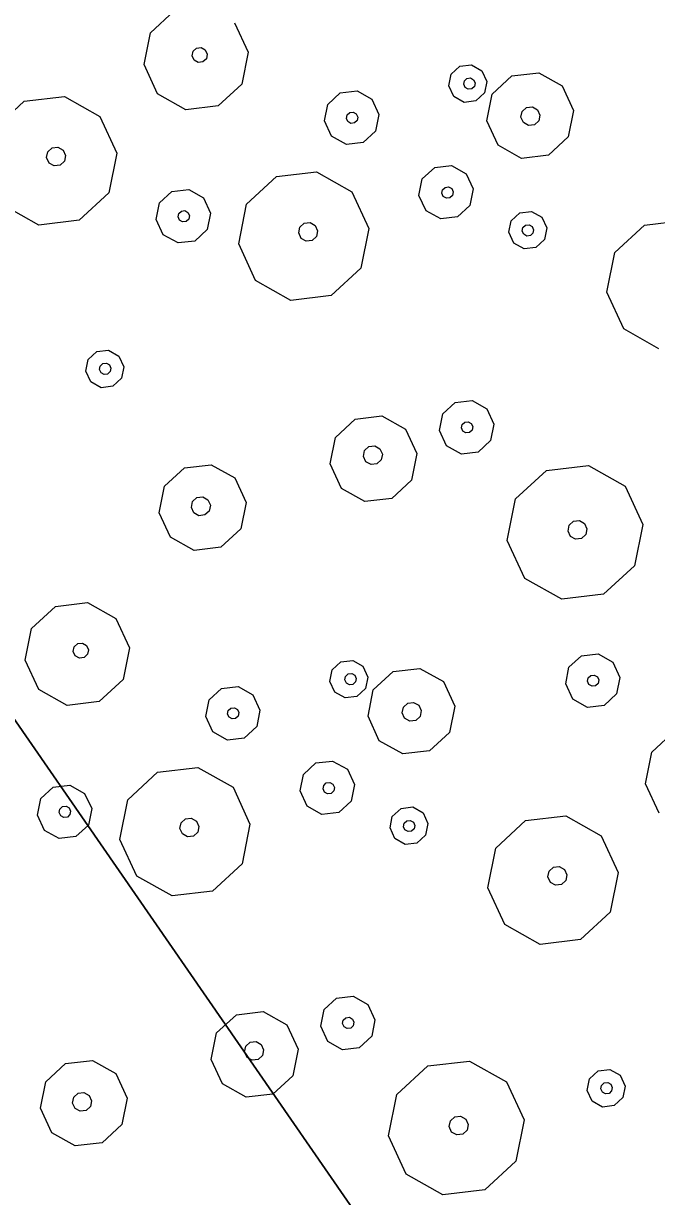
# Model space of a CAD drawing. Header units: metres. Extents: x -2858 to 512, y -1995 to 1252.
# Drawn here: x -554.184 to -552.328, y 396.037 to 399.476 of the extents above; entities that cross this region are included whole.
import ezdxf
from ezdxf.enums import TextEntityAlignment as Align
from ezdxf.lldxf.tags import DXFTag

# ---------------------------------------------------------------- set-up
doc = ezdxf.new("R2010")
doc.units = ezdxf.units.M
doc.layers.add('Calque commun', color=7, linetype='Continuous')
doc.layers.add('Textes', color=7, linetype='Continuous')
doc.styles.add('Arial23', font='arial.ttf', dxfattribs={"height": 0.589851})
tags = doc.linetypes.add('HIDDENX2', pattern=[0.75, 0.5, -0.25]).pattern_tags.tags
tags[6:7] = [DXFTag(74, 4), DXFTag(75, 0), DXFTag(340, '0'), DXFTag(46, 1.0), DXFTag(50, 0.0), DXFTag(44, 0.0), DXFTag(45, 0.0)]
tags[4:5] = [DXFTag(74, 4), DXFTag(75, 0), DXFTag(340, '0'), DXFTag(46, 1.0), DXFTag(50, 0.0), DXFTag(44, 0.0), DXFTag(45, 0.0)]

# ---------------------------------------------------------------- blocks, each defined once
blk = doc.blocks.new('pattern')
at = {"layer": 'Calque commun', "color": 54, "linetype": 'Continuous', "lineweight": 9}
for p, q in [((67.6431, 80.4601), (67.6729, 80.4777)), ((67.6729, 80.4777), (67.7074, 80.4745)), ((67.7074, 80.4745), (67.7333, 80.4516)), ((67.6293, 80.4284), (67.6431, 80.4601)), ((67.6712, 80.4351), (67.6802, 80.4403)), ((67.6802, 80.4403), (67.6905, 80.4394)), ((67.6905, 80.4394), (67.6983, 80.4325)), ((67.7333, 80.4516), (67.7408, 80.4178)), ((67.6369, 80.3946), (67.6293, 80.4284)), ((67.6671, 80.4255), (67.6712, 80.4351)), ((67.6694, 80.4154), (67.6671, 80.4255)), ((67.6772, 80.4085), (67.6694, 80.4154)), ((67.6875, 80.4075), (67.6772, 80.4085)), ((67.6964, 80.4128), (67.6875, 80.4075)), ((67.7006, 80.4224), (67.6964, 80.4128)), ((67.6983, 80.4325), (67.7006, 80.4224)), ((67.7408, 80.4178), (67.7271, 80.386)), ((67.6628, 80.3717), (67.6369, 80.3946)), ((67.6973, 80.3684), (67.6628, 80.3717)), ((67.7271, 80.386), (67.6973, 80.3684)), ((67.9148, 80.3058), (68.0213, 80.3686)), ((68.0213, 80.3686), (68.1443, 80.3569)), ((68.1443, 80.3569), (68.237, 80.2751)), ((67.8656, 80.1924), (67.9148, 80.3058)), ((68.237, 80.2751), (68.2638, 80.1545)), ((68.0337, 80.1925), (68.0486, 80.2013)), ((68.0486, 80.2013), (68.0659, 80.1997)), ((68.0659, 80.1997), (68.0788, 80.1882)), ((67.8925, 80.0717), (67.8656, 80.1924)), ((68.0269, 80.1767), (68.0337, 80.1925)), ((68.0306, 80.1598), (68.0269, 80.1767)), ((68.0826, 80.1713), (68.0757, 80.1555)), ((68.0788, 80.1882), (68.0826, 80.1713)), ((68.0436, 80.1483), (68.0306, 80.1598)), ((68.0608, 80.1467), (68.0436, 80.1483)), ((68.0757, 80.1555), (68.0608, 80.1467)), ((68.2638, 80.1545), (68.2147, 80.0411)), ((67.1903, 80.0272), (67.2925, 80.0875)), ((67.2925, 80.0875), (67.4106, 80.0762)), ((67.4106, 80.0762), (67.4996, 79.9977)), ((67.9852, 79.9899), (67.8925, 80.0717)), ((67.1431, 79.9183), (67.1903, 80.0272)), ((68.2147, 80.0411), (68.1082, 79.9782)), ((66.9809, 80.0009), (66.9431, 79.9138)), ((67.4996, 79.9977), (67.5254, 79.8819)), ((68.1082, 79.9782), (67.9852, 79.9899)), ((67.2953, 79.92), (67.3102, 79.9287)), ((67.3102, 79.9287), (67.3274, 79.9271)), ((67.3274, 79.9271), (67.3404, 79.9157)), ((66.9431, 79.9138), (66.8613, 79.8655)), ((67.1689, 79.8025), (67.1431, 79.9183)), ((67.2884, 79.9041), (67.2953, 79.92)), ((67.2922, 79.8872), (67.2884, 79.9041)), ((67.3052, 79.8757), (67.2922, 79.8872)), ((67.3442, 79.8988), (67.3373, 79.8829)), ((67.3404, 79.9157), (67.3442, 79.8988)), ((66.8613, 79.8655), (66.7668, 79.8745)), ((67.3224, 79.8741), (67.3052, 79.8757)), ((67.3373, 79.8829), (67.3224, 79.8741)), ((67.5254, 79.8819), (67.4782, 79.773)), ((67.2579, 79.7239), (67.1689, 79.8025)), ((67.9675, 79.7389), (67.9872, 79.7842)), ((67.9872, 79.7842), (68.0298, 79.8094)), ((68.0298, 79.8094), (68.079, 79.8047)), ((68.079, 79.8047), (68.1161, 79.772)), ((67.4782, 79.773), (67.376, 79.7127)), ((68.1161, 79.772), (68.1268, 79.7237)), ((67.376, 79.7127), (67.2579, 79.7239)), ((67.9783, 79.6906), (67.9675, 79.7389)), ((68.0297, 79.7338), (68.0339, 79.7433)), ((68.032, 79.7236), (68.0297, 79.7338)), ((68.0398, 79.7167), (68.032, 79.7236)), ((68.0339, 79.7433), (68.0428, 79.7486)), ((68.0501, 79.7158), (68.0398, 79.7167)), ((68.0428, 79.7486), (68.0531, 79.7476)), ((68.0591, 79.721), (68.0501, 79.7158)), ((68.0531, 79.7476), (68.0609, 79.7407)), ((68.0632, 79.7306), (68.0591, 79.721)), ((68.0609, 79.7407), (68.0632, 79.7306)), ((68.1268, 79.7237), (68.1072, 79.6783)), ((68.0154, 79.6579), (67.9783, 79.6906)), ((68.2023, 79.6739), (68.2704, 79.7141)), ((68.2704, 79.7141), (68.3491, 79.7066)), ((68.3491, 79.7066), (68.4084, 79.6542)), ((66.741, 79.6044), (66.7607, 79.6498)), ((66.7607, 79.6498), (66.8033, 79.6749)), ((66.8033, 79.6749), (66.8525, 79.6702)), ((66.8525, 79.6702), (66.8895, 79.6375)), ((68.0646, 79.6532), (68.0154, 79.6579)), ((68.1072, 79.6783), (68.0646, 79.6532)), ((68.1708, 79.6013), (68.2023, 79.6739)), ((68.4084, 79.6542), (68.4256, 79.577)), ((66.8073, 79.6088), (66.8163, 79.6141)), ((66.8163, 79.6141), (66.8266, 79.6131)), ((66.8266, 79.6131), (66.8344, 79.6063)), ((66.8895, 79.6375), (66.9003, 79.5893)), ((66.7518, 79.5562), (66.741, 79.6044)), ((66.8032, 79.5993), (66.8073, 79.6088)), ((66.8055, 79.5892), (66.8032, 79.5993)), ((66.8132, 79.5823), (66.8055, 79.5892)), ((66.8236, 79.5813), (66.8132, 79.5823)), ((66.8325, 79.5866), (66.8236, 79.5813)), ((66.8367, 79.5961), (66.8325, 79.5866)), ((66.8344, 79.6063), (66.8367, 79.5961)), ((66.9003, 79.5893), (66.8806, 79.5439)), ((68.188, 79.5241), (68.1708, 79.6013)), ((68.2638, 79.5839), (68.2707, 79.5998)), ((68.2675, 79.567), (68.2638, 79.5839)), ((68.2707, 79.5998), (68.2856, 79.6086)), ((68.2856, 79.6086), (68.3028, 79.607)), ((68.3028, 79.607), (68.3158, 79.5955)), ((68.3195, 79.5786), (68.3127, 79.5627)), ((68.3158, 79.5955), (68.3195, 79.5786)), ((68.4256, 79.577), (68.3942, 79.5044)), ((66.7888, 79.5234), (66.7518, 79.5562)), ((66.8806, 79.5439), (66.8381, 79.5188)), ((68.2805, 79.5556), (68.2675, 79.567)), ((68.2978, 79.5539), (68.2805, 79.5556)), ((68.3127, 79.5627), (68.2978, 79.5539)), ((66.8381, 79.5188), (66.7888, 79.5234)), ((67.4412, 79.4845), (67.455, 79.5162)), ((67.455, 79.5162), (67.4848, 79.5338)), ((67.4848, 79.5338), (67.5193, 79.5305)), ((67.5193, 79.5305), (67.5452, 79.5076)), ((68.2473, 79.4717), (68.188, 79.5241)), ((67.4488, 79.4507), (67.4412, 79.4845)), ((67.4807, 79.4817), (67.4848, 79.4912)), ((67.4829, 79.4716), (67.4807, 79.4817)), ((67.4848, 79.4912), (67.4937, 79.4965)), ((67.4937, 79.4965), (67.5041, 79.4955)), ((67.5041, 79.4955), (67.5119, 79.4887)), ((67.5141, 79.4785), (67.51, 79.469)), ((67.5119, 79.4887), (67.5141, 79.4785)), ((67.5527, 79.4738), (67.539, 79.4421)), ((67.5452, 79.5076), (67.5527, 79.4738)), ((68.3942, 79.5044), (68.326, 79.4642)), ((66.3816, 79.4006), (66.4881, 79.4634)), ((66.4881, 79.4634), (66.6111, 79.4517)), ((66.6111, 79.4517), (66.7038, 79.3699)), ((67.4747, 79.4278), (67.4488, 79.4507)), ((67.4907, 79.4647), (67.4829, 79.4716)), ((67.5011, 79.4637), (67.4907, 79.4647)), ((67.51, 79.469), (67.5011, 79.4637)), ((67.539, 79.4421), (67.5092, 79.4245)), ((68.326, 79.4642), (68.2473, 79.4717)), ((67.5092, 79.4245), (67.4747, 79.4278)), ((68.6428, 79.3963), (68.711, 79.4365)), ((68.711, 79.4365), (68.7897, 79.429)), ((68.7897, 79.429), (68.849, 79.3767)), ((66.3325, 79.2872), (66.3816, 79.4006)), ((67.1463, 79.3452), (67.2144, 79.3854)), ((67.2144, 79.3854), (67.2931, 79.3779)), ((67.2931, 79.3779), (67.3524, 79.3255)), ((68.6114, 79.3237), (68.6428, 79.3963)), ((68.849, 79.3767), (68.8662, 79.2994)), ((66.7038, 79.3699), (66.7307, 79.2493)), ((67.1148, 79.2726), (67.1463, 79.3452)), ((67.3524, 79.3255), (67.3696, 79.2483)), ((67.514, 79.2795), (67.5566, 79.3047)), ((67.5566, 79.3047), (67.6058, 79.3)), ((68.6286, 79.2465), (68.6114, 79.3237)), ((68.7118, 79.3079), (68.7187, 79.3238)), ((68.7156, 79.291), (68.7118, 79.3079)), ((68.7187, 79.3238), (68.7336, 79.3326)), ((68.7336, 79.3326), (68.7508, 79.3309)), ((68.7508, 79.3309), (68.7638, 79.3195)), ((68.7675, 79.3026), (68.7607, 79.2867)), ((68.7638, 79.3195), (68.7675, 79.3026)), ((66.3594, 79.1665), (66.3325, 79.2872)), ((66.4937, 79.2715), (66.5006, 79.2873)), ((66.4975, 79.2546), (66.4937, 79.2715)), ((66.5006, 79.2873), (66.5155, 79.2961)), ((66.5155, 79.2961), (66.5327, 79.2945)), ((66.5327, 79.2945), (66.5457, 79.2831)), ((66.5457, 79.2831), (66.5494, 79.2662)), ((67.132, 79.1954), (67.1148, 79.2726)), ((67.215, 79.2649), (67.2219, 79.2808)), ((67.2219, 79.2808), (67.2368, 79.2896)), ((67.2368, 79.2896), (67.254, 79.2879)), ((67.254, 79.2879), (67.267, 79.2765)), ((67.267, 79.2765), (67.2708, 79.2596)), ((67.4943, 79.2342), (67.514, 79.2795)), ((67.6058, 79.3), (67.6429, 79.2673)), ((67.6429, 79.2673), (67.6536, 79.219)), ((68.7285, 79.2795), (68.7156, 79.291)), ((68.7458, 79.2779), (68.7285, 79.2795)), ((68.7607, 79.2867), (68.7458, 79.2779)), ((68.8662, 79.2994), (68.8347, 79.2269)), ((66.5104, 79.2431), (66.4975, 79.2546)), ((66.5276, 79.2415), (66.5104, 79.2431)), ((66.5425, 79.2503), (66.5276, 79.2415)), ((66.5494, 79.2662), (66.5425, 79.2503)), ((66.7307, 79.2493), (66.6815, 79.1359)), ((67.2188, 79.248), (67.215, 79.2649)), ((67.2318, 79.2366), (67.2188, 79.248)), ((67.249, 79.2349), (67.2318, 79.2366)), ((67.2639, 79.2437), (67.249, 79.2349)), ((67.2708, 79.2596), (67.2639, 79.2437)), ((67.3696, 79.2483), (67.3382, 79.1757)), ((67.5051, 79.1859), (67.4943, 79.2342)), ((67.5552, 79.232), (67.5594, 79.2415)), ((67.5594, 79.2415), (67.5683, 79.2468)), ((67.5683, 79.2468), (67.5786, 79.2458)), ((67.5786, 79.2458), (67.5864, 79.2389)), ((67.5864, 79.2389), (67.5887, 79.2288)), ((68.6879, 79.1942), (68.6286, 79.2465)), ((67.5575, 79.2218), (67.5552, 79.232)), ((67.5653, 79.215), (67.5575, 79.2218)), ((67.5756, 79.214), (67.5653, 79.215)), ((67.5845, 79.2193), (67.5756, 79.214)), ((67.5887, 79.2288), (67.5845, 79.2193)), ((67.6536, 79.219), (67.6339, 79.1736)), ((68.8347, 79.2269), (68.7666, 79.1866)), ((66.452, 79.0847), (66.3594, 79.1665)), ((67.1913, 79.143), (67.132, 79.1954)), ((67.3382, 79.1757), (67.2701, 79.1355)), ((67.5421, 79.1532), (67.5051, 79.1859)), ((67.6339, 79.1736), (67.5914, 79.1485)), ((67.8044, 79.1287), (67.9066, 79.1891)), ((67.9066, 79.1891), (68.0247, 79.1778)), ((68.0247, 79.1778), (68.1136, 79.0993)), ((68.7666, 79.1866), (68.6879, 79.1942)), ((66.6815, 79.1359), (66.5751, 79.073)), ((67.2701, 79.1355), (67.1913, 79.143)), ((67.5914, 79.1485), (67.5421, 79.1532)), ((67.2388, 79.0669), (67.2526, 79.0987)), ((67.2526, 79.0987), (67.2824, 79.1163)), ((67.2824, 79.1163), (67.3169, 79.113)), ((67.3169, 79.113), (67.3428, 79.0901)), ((67.7572, 79.0199), (67.8044, 79.1287)), ((68.1136, 79.0993), (68.1394, 78.9835)), ((65.9664, 79.0925), (65.9922, 78.9767)), ((66.5751, 79.073), (66.452, 79.0847)), ((67.2464, 79.0332), (67.2388, 79.0669)), ((67.2745, 79.0666), (67.2786, 79.0761)), ((67.2767, 79.0564), (67.2745, 79.0666)), ((67.2786, 79.0761), (67.2876, 79.0814)), ((67.2876, 79.0814), (67.2979, 79.0804)), ((67.2979, 79.0804), (67.3057, 79.0735)), ((67.3079, 79.0634), (67.3038, 79.0539)), ((67.3057, 79.0735), (67.3079, 79.0634)), ((67.3428, 79.0901), (67.3503, 79.0563)), ((67.2723, 79.0103), (67.2464, 79.0332)), ((67.2845, 79.0496), (67.2767, 79.0564)), ((67.2949, 79.0486), (67.2845, 79.0496)), ((67.3038, 79.0539), (67.2949, 79.0486)), ((67.3503, 79.0563), (67.3366, 79.0246)), ((67.9093, 79.0215), (67.9242, 79.0303)), ((67.9242, 79.0303), (67.9415, 79.0287)), ((67.9415, 79.0287), (67.9544, 79.0172)), ((67.3068, 79.007), (67.2723, 79.0103)), ((67.3366, 79.0246), (67.3068, 79.007)), ((67.783, 78.9041), (67.7572, 79.0199)), ((67.9025, 79.0057), (67.9093, 79.0215)), ((67.9062, 78.9888), (67.9025, 79.0057)), ((67.9582, 79.0004), (67.9513, 78.9845)), ((67.9544, 79.0172), (67.9582, 79.0004)), ((65.9922, 78.9767), (65.945, 78.8678)), ((67.9192, 78.9773), (67.9062, 78.9888)), ((67.9364, 78.9757), (67.9192, 78.9773)), ((67.9513, 78.9845), (67.9364, 78.9757)), ((68.1394, 78.9835), (68.0922, 78.8746)), ((67.5163, 78.8823), (67.5359, 78.9277)), ((67.5359, 78.9277), (67.5785, 78.9528)), ((67.5785, 78.9528), (67.6277, 78.9481)), ((67.6277, 78.9481), (67.6648, 78.9154)), ((65.7247, 78.8187), (65.6358, 78.8973)), ((66.454, 78.879), (66.4966, 78.9042)), ((66.4966, 78.9042), (66.5458, 78.8995)), ((66.5458, 78.8995), (66.5829, 78.8668)), ((67.5826, 78.8867), (67.5915, 78.892)), ((67.5915, 78.892), (67.6019, 78.891)), ((67.6019, 78.891), (67.6096, 78.8842)), ((67.6648, 78.9154), (67.6755, 78.8671)), ((67.8719, 78.8255), (67.783, 78.9041)), ((65.945, 78.8678), (65.8428, 78.8075)), ((66.4344, 78.8337), (66.454, 78.879)), ((66.5829, 78.8668), (66.5936, 78.8185)), ((67.527, 78.8341), (67.5163, 78.8823)), ((67.5784, 78.8772), (67.5826, 78.8867)), ((67.5807, 78.8671), (67.5784, 78.8772)), ((67.5885, 78.8602), (67.5807, 78.8671)), ((67.5988, 78.8592), (67.5885, 78.8602)), ((67.6078, 78.8645), (67.5988, 78.8592)), ((67.6119, 78.874), (67.6078, 78.8645)), ((67.6096, 78.8842), (67.6119, 78.874)), ((67.6755, 78.8671), (67.6559, 78.8218)), ((68.0922, 78.8746), (67.9901, 78.8143)), ((66.4451, 78.7854), (66.4344, 78.8337)), ((66.4966, 78.8286), (66.5007, 78.8381)), ((66.4988, 78.8184), (66.4966, 78.8286)), ((66.5007, 78.8381), (66.5096, 78.8434)), ((66.5096, 78.8434), (66.52, 78.8424)), ((66.52, 78.8424), (66.5278, 78.8355)), ((66.53, 78.8254), (66.5259, 78.8158)), ((66.5278, 78.8355), (66.53, 78.8254)), ((67.5641, 78.8013), (67.527, 78.8341)), ((67.6559, 78.8218), (67.6133, 78.7967)), ((67.9901, 78.8143), (67.8719, 78.8255)), ((65.8428, 78.8075), (65.7247, 78.8187)), ((66.5066, 78.8116), (66.4988, 78.8184)), ((66.5169, 78.8106), (66.5066, 78.8116)), ((66.5259, 78.8158), (66.5169, 78.8106)), ((66.5936, 78.8185), (66.574, 78.7731)), ((66.6691, 78.7687), (66.7372, 78.8089)), ((66.7372, 78.8089), (66.816, 78.8014)), ((66.816, 78.8014), (66.8753, 78.749)), ((67.6133, 78.7967), (67.5641, 78.8013)), ((66.4822, 78.7527), (66.4451, 78.7854)), ((66.5314, 78.748), (66.4822, 78.7527)), ((66.574, 78.7731), (66.5314, 78.748)), ((66.6376, 78.6961), (66.6691, 78.7687)), ((68.0606, 78.7074), (68.0802, 78.7527)), ((68.0802, 78.7527), (68.1228, 78.7779)), ((68.1228, 78.7779), (68.172, 78.7732)), ((68.172, 78.7732), (68.2091, 78.7404)), ((66.8753, 78.749), (66.8925, 78.6718)), ((68.1269, 78.7118), (68.1358, 78.717)), ((68.1358, 78.717), (68.1462, 78.7161)), ((68.2091, 78.7404), (68.2198, 78.6922)), ((66.6548, 78.6189), (66.6376, 78.6961)), ((66.7306, 78.6787), (66.7375, 78.6946)), ((66.7375, 78.6946), (66.7524, 78.7034)), ((66.7524, 78.7034), (66.7696, 78.7018)), ((66.7696, 78.7018), (66.7826, 78.6903)), ((66.7826, 78.6903), (66.7864, 78.6734)), ((68.0713, 78.6591), (68.0606, 78.7074)), ((68.1228, 78.7022), (68.1269, 78.7118)), ((68.125, 78.6921), (68.1228, 78.7022)), ((68.1328, 78.6852), (68.125, 78.6921)), ((68.1431, 78.6842), (68.1328, 78.6852)), ((68.1521, 78.6895), (68.1431, 78.6842)), ((68.1462, 78.7161), (68.154, 78.7092)), ((68.1562, 78.6991), (68.1521, 78.6895)), ((68.154, 78.7092), (68.1562, 78.6991)), ((68.2198, 78.6922), (68.2002, 78.6468)), ((66.7344, 78.6618), (66.7306, 78.6787)), ((66.7473, 78.6504), (66.7344, 78.6618)), ((66.7646, 78.6488), (66.7473, 78.6504)), ((66.7795, 78.6575), (66.7646, 78.6488)), ((66.7864, 78.6734), (66.7795, 78.6575)), ((66.8925, 78.6718), (66.861, 78.5992)), ((68.1084, 78.6264), (68.0713, 78.6591)), ((65.9218, 78.611), (65.9516, 78.6286)), ((65.9516, 78.6286), (65.9861, 78.6253)), ((65.9861, 78.6253), (66.012, 78.6024)), ((66.7141, 78.5665), (66.6548, 78.6189)), ((68.1576, 78.6217), (68.1084, 78.6264)), ((68.2002, 78.6468), (68.1576, 78.6217)), ((65.9081, 78.5793), (65.9218, 78.611)), ((65.9475, 78.5765), (65.9516, 78.586)), ((65.9516, 78.586), (65.9606, 78.5913)), ((65.9606, 78.5913), (65.9709, 78.5903)), ((65.9709, 78.5903), (65.9787, 78.5835)), ((65.9787, 78.5835), (65.9809, 78.5733)), ((66.012, 78.6024), (66.0196, 78.5686)), ((66.861, 78.5992), (66.7929, 78.559)), ((65.9156, 78.5455), (65.9081, 78.5793)), ((65.9415, 78.5226), (65.9156, 78.5455)), ((65.9498, 78.5664), (65.9475, 78.5765)), ((65.9575, 78.5595), (65.9498, 78.5664)), ((65.9679, 78.5585), (65.9575, 78.5595)), ((65.9768, 78.5638), (65.9679, 78.5585)), ((65.9809, 78.5733), (65.9768, 78.5638)), ((66.0196, 78.5686), (66.0058, 78.5369)), ((66.7929, 78.559), (66.7141, 78.5665)), ((67.6553, 78.5207), (67.737, 78.569)), ((67.737, 78.569), (67.8315, 78.56)), ((67.8315, 78.56), (67.9027, 78.4972)), ((65.976, 78.5193), (65.9415, 78.5226)), ((66.0058, 78.5369), (65.976, 78.5193)), ((67.1097, 78.4911), (67.1778, 78.5313)), ((67.1778, 78.5313), (67.2565, 78.5238)), ((67.2565, 78.5238), (67.3158, 78.4715)), ((67.6175, 78.4336), (67.6553, 78.5207)), ((65.6131, 78.44), (65.6812, 78.4802)), ((65.6812, 78.4802), (65.76, 78.4727)), ((67.0782, 78.4185), (67.1097, 78.4911)), ((67.9027, 78.4972), (67.9233, 78.4045)), ((65.76, 78.4727), (65.8193, 78.4203)), ((67.3158, 78.4715), (67.333, 78.3942)), ((67.7393, 78.435), (67.7512, 78.442)), ((67.7512, 78.442), (67.765, 78.4407)), ((65.5816, 78.3674), (65.6131, 78.44)), ((65.8193, 78.4203), (65.8365, 78.3431)), ((67.0954, 78.3413), (67.0782, 78.4185)), ((67.1786, 78.4027), (67.1855, 78.4186)), ((67.1855, 78.4186), (67.2004, 78.4274)), ((67.2004, 78.4274), (67.2176, 78.4257)), ((67.2176, 78.4257), (67.2306, 78.4143)), ((67.2306, 78.4143), (67.2344, 78.3974)), ((67.6382, 78.341), (67.6175, 78.4336)), ((67.7338, 78.4223), (67.7393, 78.435)), ((67.7368, 78.4088), (67.7338, 78.4223)), ((67.7471, 78.3996), (67.7368, 78.4088)), ((67.765, 78.4407), (67.7754, 78.4315)), ((67.7784, 78.418), (67.7729, 78.4053)), ((67.7754, 78.4315), (67.7784, 78.418)), ((65.6819, 78.3597), (65.6887, 78.3756)), ((65.6887, 78.3756), (65.7036, 78.3844)), ((65.7036, 78.3844), (65.7209, 78.3827)), ((65.7209, 78.3827), (65.7338, 78.3713)), ((65.9612, 78.329), (65.9808, 78.3743)), ((65.9808, 78.3743), (66.0234, 78.3995)), ((66.0234, 78.3995), (66.0726, 78.3948)), ((66.0726, 78.3948), (66.1097, 78.3621)), ((67.1824, 78.3858), (67.1786, 78.4027)), ((67.1954, 78.3743), (67.1824, 78.3858)), ((67.2126, 78.3727), (67.1954, 78.3743)), ((67.2275, 78.3815), (67.2126, 78.3727)), ((67.2344, 78.3974), (67.2275, 78.3815)), ((67.333, 78.3942), (67.3016, 78.3217)), ((67.7609, 78.3983), (67.7471, 78.3996)), ((67.7729, 78.4053), (67.7609, 78.3983)), ((67.9233, 78.4045), (67.8856, 78.3174)), ((65.5988, 78.2902), (65.5816, 78.3674)), ((65.6856, 78.3428), (65.6819, 78.3597)), ((65.6986, 78.3314), (65.6856, 78.3428)), ((65.7376, 78.3544), (65.7307, 78.3385)), ((65.7338, 78.3713), (65.7376, 78.3544)), ((65.8365, 78.3431), (65.805, 78.2705)), ((66.0262, 78.3363), (66.0351, 78.3416)), ((66.0351, 78.3416), (66.0455, 78.3406)), ((66.0455, 78.3406), (66.0532, 78.3337)), ((66.1097, 78.3621), (66.1204, 78.3138)), ((67.1547, 78.289), (67.0954, 78.3413)), ((67.7093, 78.2782), (67.6382, 78.341)), ((65.7158, 78.3297), (65.6986, 78.3314)), ((65.7307, 78.3385), (65.7158, 78.3297)), ((65.9719, 78.2807), (65.9612, 78.329)), ((66.0221, 78.3268), (66.0262, 78.3363)), ((66.0243, 78.3166), (66.0221, 78.3268)), ((66.0321, 78.3098), (66.0243, 78.3166)), ((66.0424, 78.3088), (66.0321, 78.3098)), ((66.0514, 78.3141), (66.0424, 78.3088)), ((66.0555, 78.3236), (66.0514, 78.3141)), ((66.0532, 78.3337), (66.0555, 78.3236)), ((66.1204, 78.3138), (66.1008, 78.2684)), ((67.3016, 78.3217), (67.2335, 78.2815)), ((67.8856, 78.3174), (67.8038, 78.2691)), ((65.6581, 78.2378), (65.5988, 78.2902)), ((65.805, 78.2705), (65.7369, 78.2303)), ((66.009, 78.248), (65.9719, 78.2807)), ((66.2712, 78.2235), (66.3734, 78.2839)), ((66.3734, 78.2839), (66.4915, 78.2726)), ((66.4915, 78.2726), (66.5805, 78.1941)), ((67.2335, 78.2815), (67.1547, 78.289)), ((67.8038, 78.2691), (67.7093, 78.2782)), ((65.7369, 78.2303), (65.6581, 78.2378)), ((66.0582, 78.2433), (66.009, 78.248)), ((66.1008, 78.2684), (66.0582, 78.2433)), ((65.7194, 78.1935), (65.7492, 78.2111)), ((65.7492, 78.2111), (65.7837, 78.2078)), ((65.7837, 78.2078), (65.8096, 78.1849)), ((66.224, 78.1147), (66.2712, 78.2235)), ((65.7057, 78.1618), (65.7194, 78.1935)), ((65.7413, 78.1614), (65.7454, 78.1709)), ((65.7454, 78.1709), (65.7544, 78.1762)), ((65.7544, 78.1762), (65.7647, 78.1752)), ((65.7647, 78.1752), (65.7725, 78.1683)), ((65.7725, 78.1683), (65.7748, 78.1582)), ((65.8096, 78.1849), (65.8171, 78.1511)), ((66.5805, 78.1941), (66.6063, 78.0783)), ((65.7132, 78.128), (65.7057, 78.1618)), ((65.7436, 78.1512), (65.7413, 78.1614)), ((65.7513, 78.1444), (65.7436, 78.1512)), ((65.7617, 78.1434), (65.7513, 78.1444)), ((65.7706, 78.1487), (65.7617, 78.1434)), ((65.7748, 78.1582), (65.7706, 78.1487)), ((65.8171, 78.1511), (65.8034, 78.1194)), ((65.7391, 78.1051), (65.7132, 78.128)), ((65.7736, 78.1018), (65.7391, 78.1051)), ((65.8034, 78.1194), (65.7736, 78.1018)), ((66.2498, 77.9989), (66.224, 78.1147)), ((66.3693, 78.1005), (66.3762, 78.1163)), ((66.373, 78.0836), (66.3693, 78.1005)), ((66.3762, 78.1163), (66.3911, 78.1251)), ((66.3911, 78.1251), (66.4083, 78.1235)), ((66.4083, 78.1235), (66.4213, 78.112)), ((66.4213, 78.112), (66.425, 78.0952)), ((66.386, 78.0721), (66.373, 78.0836)), ((66.4032, 78.0705), (66.386, 78.0721)), ((66.4181, 78.0793), (66.4032, 78.0705)), ((66.425, 78.0952), (66.4181, 78.0793)), ((66.6063, 78.0783), (66.5591, 77.9694)), ((66.0027, 78.0225), (66.0453, 78.0476)), ((66.0453, 78.0476), (66.0945, 78.0429)), ((66.0945, 78.0429), (66.1316, 78.0102)), ((65.9831, 77.9771), (66.0027, 78.0225)), ((66.1316, 78.0102), (66.1424, 77.962)), ((66.3388, 77.9203), (66.2498, 77.9989)), ((65.9938, 77.9289), (65.9831, 77.9771)), ((66.0453, 77.972), (66.0494, 77.9815)), ((66.0475, 77.9619), (66.0453, 77.972)), ((66.0553, 77.955), (66.0475, 77.9619)), ((66.0494, 77.9815), (66.0583, 77.9868)), ((66.0583, 77.9868), (66.0687, 77.9858)), ((66.0687, 77.9858), (66.0765, 77.979)), ((66.0787, 77.9688), (66.0746, 77.9593)), ((66.0765, 77.979), (66.0787, 77.9688)), ((66.1424, 77.962), (66.1227, 77.9166)), ((66.5591, 77.9694), (66.4569, 77.9091)), ((67.0524, 77.9586), (67.0822, 77.9762)), ((67.0822, 77.9762), (67.1167, 77.9729)), ((67.1167, 77.9729), (67.1426, 77.95)), ((66.0309, 77.8961), (65.9938, 77.9289)), ((66.0657, 77.954), (66.0553, 77.955)), ((66.0746, 77.9593), (66.0657, 77.954)), ((67.0387, 77.9268), (67.0524, 77.9586)), ((67.0462, 77.8931), (67.0387, 77.9268)), ((67.0764, 77.924), (67.0806, 77.9335)), ((67.0806, 77.9335), (67.0895, 77.9388)), ((67.0895, 77.9388), (67.0999, 77.9378)), ((67.0999, 77.9378), (67.1076, 77.9309)), ((67.1076, 77.9309), (67.1099, 77.9208)), ((67.1426, 77.95), (67.1502, 77.9162)), ((66.0801, 77.8915), (66.0309, 77.8961)), ((66.1227, 77.9166), (66.0801, 77.8915)), ((66.4569, 77.9091), (66.3388, 77.9203)), ((67.0721, 77.8701), (67.0462, 77.8931)), ((67.0787, 77.9138), (67.0764, 77.924)), ((67.0865, 77.907), (67.0787, 77.9138)), ((67.0968, 77.906), (67.0865, 77.907)), ((67.1058, 77.9113), (67.0968, 77.906)), ((67.1099, 77.9208), (67.1058, 77.9113)), ((67.1502, 77.9162), (67.1364, 77.8845)), ((66.5471, 77.8475), (66.5896, 77.8727)), ((66.5896, 77.8727), (66.6389, 77.868)), ((66.6389, 77.868), (66.6759, 77.8353)), ((67.1066, 77.8669), (67.0721, 77.8701)), ((67.1364, 77.8845), (67.1066, 77.8669)), ((66.5274, 77.8022), (66.5471, 77.8475)), ((66.6759, 77.8353), (66.6867, 77.787)), ((66.5381, 77.7539), (66.5274, 77.8022)), ((66.5896, 77.797), (66.5937, 77.8066)), ((66.5918, 77.7869), (66.5896, 77.797)), ((66.5937, 77.8066), (66.6027, 77.8118)), ((66.6027, 77.8118), (66.613, 77.8109)), ((66.613, 77.8109), (66.6208, 77.804)), ((66.623, 77.7939), (66.6189, 77.7843)), ((66.6208, 77.804), (66.623, 77.7939)), ((66.5996, 77.78), (66.5918, 77.7869)), ((66.61, 77.779), (66.5996, 77.78)), ((66.6189, 77.7843), (66.61, 77.779)), ((66.6867, 77.787), (66.667, 77.7416)), ((66.5752, 77.7212), (66.5381, 77.7539)), ((66.6244, 77.7165), (66.5752, 77.7212)), ((66.667, 77.7416), (66.6244, 77.7165)), ((66.1221, 77.6155), (66.2039, 77.6638)), ((66.2039, 77.6638), (66.2984, 77.6548)), ((66.2984, 77.6548), (66.3695, 77.592)), ((66.0844, 77.5284), (66.1221, 77.6155)), ((66.3695, 77.592), (66.3902, 77.4993)), ((66.5997, 77.5256), (66.7018, 77.5859)), ((66.7018, 77.5859), (66.82, 77.5747)), ((66.82, 77.5747), (66.9089, 77.4961)), ((66.2006, 77.5171), (66.2061, 77.5298)), ((66.2036, 77.5036), (66.2006, 77.5171)), ((66.2061, 77.5298), (66.218, 77.5368)), ((66.218, 77.5368), (66.2318, 77.5355)), ((66.2318, 77.5355), (66.2422, 77.5263)), ((66.2422, 77.5263), (66.2452, 77.5128)), ((66.5525, 77.4167), (66.5997, 77.5256)), ((66.214, 77.4944), (66.2036, 77.5036)), ((66.2278, 77.4931), (66.214, 77.4944)), ((66.2397, 77.5001), (66.2278, 77.4931)), ((66.2452, 77.5128), (66.2397, 77.5001)), ((66.3902, 77.4993), (66.3524, 77.4122)), ((66.9089, 77.4961), (66.9347, 77.3803)), ((66.3524, 77.4122), (66.2707, 77.364)), ((66.5783, 77.3009), (66.5525, 77.4167)), ((66.6977, 77.4025), (66.7046, 77.4184)), ((66.7046, 77.4184), (66.7195, 77.4272)), ((66.7195, 77.4272), (66.7368, 77.4256)), ((66.7368, 77.4256), (66.7497, 77.4141)), ((66.7497, 77.4141), (66.7535, 77.3972)), ((66.7015, 77.3856), (66.6977, 77.4025)), ((66.7145, 77.3742), (66.7015, 77.3856)), ((66.7466, 77.3813), (66.7317, 77.3725)), ((66.7535, 77.3972), (66.7466, 77.3813)), ((66.2707, 77.364), (66.1762, 77.373)), ((66.7317, 77.3725), (66.7145, 77.3742)), ((66.6672, 77.2224), (66.5783, 77.3009)), ((66.7853, 77.2111), (66.6672, 77.2224))]:
    blk.add_line(p, q, dxfattribs=at)
at = {"layer": 'Calque commun', "color": 7, "linetype": 'Continuous', "lineweight": 9}
mesh = blk.add_polyface(dxfattribs=at)
corners = [(70.8497, 113.5412), (53.8349, 19.1692), (74.7282, 106.3237), (76.0435, 113.5984), (74.769, 106.1763), (58.8077, 18.2701), (114.1703, 105.207), (114.1703, 98.5387)]
mesh.append_faces([[corners[k] for k in face] for face in [(3, 4, 6)]], dxfattribs={"vtx0": -1, "vtx1": -1, "color": 7})
mesh.append_faces([[corners[k] for k in face] for face in [(3, 2, 4)]], dxfattribs={"vtx0": -1, "vtx2": -1, "color": 7})
mesh.append_faces([[corners[k] for k in face] for face in [(5, 2, 1)]], dxfattribs={"vtx1": -1, "color": 7})
mesh.append_faces([[corners[k] for k in face] for face in [(0, 1, 2), (3, 0, 2)]], dxfattribs={"vtx1": -1, "vtx2": -1, "color": 7})
mesh.append_faces([[corners[k] for k in face] for face in [(4, 7, 6)]], dxfattribs={"vtx2": -1, "color": 7})

msp = doc.modelspace()

# ---------------------------------------------------------------- linework, layer by layer
at = {"layer": 'Calque commun', "color": 3, "linetype": 'HIDDENX2', "lineweight": 18, "extrusion": (0, 0, -1)}
msp.add_arc((494.5277, 544.1418), 162.6468, 258.823451, 321.396966, dxfattribs=at)
msp.add_arc((494.5277, 544.1418), 162.6468, 258.823451, 321.396966, dxfattribs=at)
msp.add_arc((494.5277, 544.1418), 162.6468, 258.823451, 321.396966, dxfattribs=at)

# ---------------------------------------------------------------- block references
at = {"layer": 'Calque commun', "color": 0, "linetype": 'ByBlock', "lineweight": -2, "rotation": 228.1617603435354}
msp.add_blockref('pattern', (-567.2453, 500.4263), dxfattribs=at)

# ---------------------------------------------------------------- texts
at = {"layer": 'Textes', "color": 5, "linetype": 'ByBlock', "lineweight": -2, "style": 'Arial23'}
msp.add_text('HAIE EXISTANTE DU STADE', height=0.966411, rotation=308.1618, dxfattribs=at).set_placement((-560.6112, 396.8275), align=Align.BOTTOM_LEFT)

doc.saveas('drawing.dxf')
